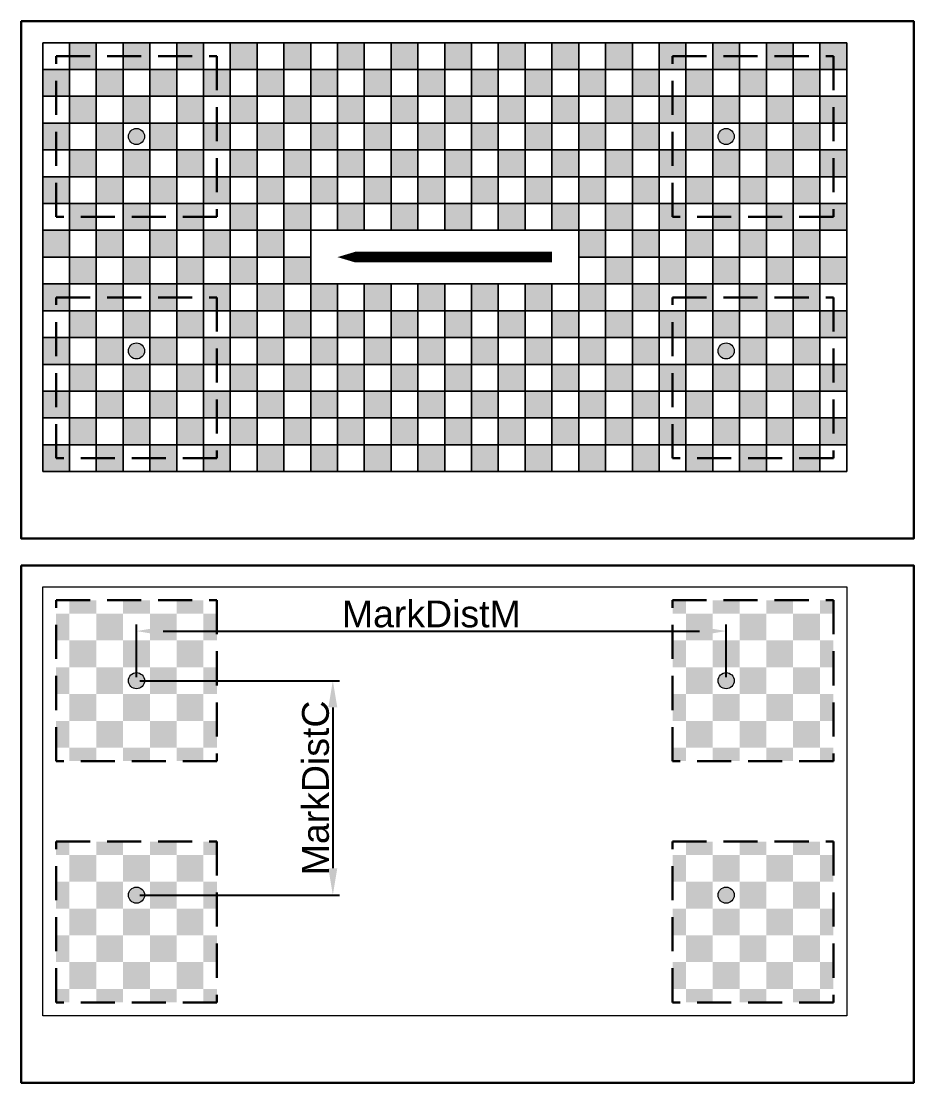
# Model space of a CAD drawing. Header units: millimetres. Extents: x 167 to 442, y -298 to 408.
# Drawn here: x 275.2 to 441.7, y 6.6 to 204.6 of the extents above; entities that cross this region are included whole.
import ezdxf

# ---------------------------------------------------------------- set-up
doc = ezdxf.new("R2010")
doc.units = ezdxf.units.MM
doc.linetypes.add('DASHED2', pattern=[9.525, 6.35, -3.175])
doc.layers.get('0').update_dxf_attribs({"lineweight": 30})
for name, color, linetype, lineweight in [('BLU Camera', 5, 'DASHED2', 30), ('Calib', 7, 'Continuous', 0), ('LCD Camera', 1, 'DASHED2', 30)]:
    doc.layers.add(name, color=color, linetype=linetype, lineweight=lineweight)
doc.styles.get("Standard").update_dxf_attribs({"font": 'arial.ttf'})
doc.dimstyles.new('副本 ISO-25', dxfattribs={"dimtxt": 5, "dimasz": 5, "dimexe": 1.25, "dimexo": 0.625, "dimtad": 1, "dimtxsty": 'Standard', "dimcen": 5, "dimadec": 0, "dimazin": 0, "dimtfac": 1, "dimtmove": 0, "dimatfit": 3, "dimfxl": 1, "dimarcsym": 0})

# ---------------------------------------------------------------- blocks, each defined once
blk = doc.blocks.new('Camera')
for points in [[(15, 15, 0, 0, 0), (20, 15, 3, 0, 0), (25, 15, 0, 0, 0)], [(-15, -15, 0, 0, 0), (-15, -20, 3, 0, 0), (-15, -25, 0, 0, 0)]]:
    blk.add_lwpolyline(points, format="xyseb")
blk.add_lwpolyline([(-15, 15), (15, 15), (15, -15), (-15, -15)], close=True)
blk = doc.blocks.new('*U49')
blk.add_lwpolyline([(-2.5, -2.5), (2.5, -2.5), (2.5, 2.5), (-2.5, 2.5)], close=True)
blk = doc.blocks.new('*U50')
at = {"layer": 'Calib', "color": 0, "linetype": 'ByBlock', "lineweight": -2, "transparency": 16777216}
for p in [(0, 30), (5, 30), (10, 30), (15, 30), (20, 30), (25, 30), (30, 30), (35, 30), (40, 30), (45, 30), (50, 30), (55, 30), (60, 30), (65, 30), (70, 30), (75, 30), (80, 30), (85, 30), (90, 30), (95, 30), (100, 30), (105, 30), (110, 30), (115, 30), (120, 30), (125, 30), (130, 30), (135, 30), (140, 30), (145, 30), (0, 25), (5, 25), (10, 25), (15, 25), (20, 25), (25, 25), (30, 25), (35, 25), (40, 25), (45, 25), (50, 25), (55, 25), (60, 25), (65, 25), (70, 25), (75, 25), (80, 25), (85, 25), (90, 25), (95, 25), (100, 25), (105, 25), (110, 25), (115, 25), (120, 25), (125, 25), (130, 25), (135, 25), (140, 25), (145, 25), (0, 20), (5, 20), (10, 20), (15, 20), (20, 20), (25, 20), (30, 20), (35, 20), (40, 20), (45, 20), (50, 20), (55, 20), (60, 20), (65, 20), (70, 20), (75, 20), (80, 20), (85, 20), (90, 20), (95, 20), (100, 20), (105, 20), (110, 20), (115, 20), (120, 20), (125, 20), (130, 20), (135, 20), (140, 20), (145, 20), (0, 15), (5, 15), (10, 15), (15, 15), (20, 15), (25, 15), (30, 15), (35, 15), (40, 15), (45, 15), (50, 15), (55, 15), (60, 15), (65, 15), (70, 15), (75, 15), (80, 15), (85, 15), (90, 15), (95, 15), (100, 15), (105, 15), (110, 15), (115, 15), (120, 15), (125, 15), (130, 15), (135, 15), (140, 15), (145, 15), (0, 10), (5, 10), (10, 10), (15, 10), (20, 10), (25, 10), (30, 10), (35, 10), (40, 10), (45, 10), (50, 10), (55, 10), (60, 10), (65, 10), (70, 10), (75, 10), (80, 10), (85, 10), (90, 10), (95, 10), (100, 10), (105, 10), (110, 10), (115, 10), (120, 10), (125, 10), (130, 10), (135, 10), (140, 10), (145, 10), (0, 5), (5, 5), (10, 5), (15, 5), (20, 5), (25, 5), (30, 5), (35, 5), (40, 5), (45, 5), (50, 5), (55, 5), (60, 5), (65, 5), (70, 5), (75, 5), (80, 5), (85, 5), (90, 5), (95, 5), (100, 5), (105, 5), (110, 5), (115, 5), (120, 5), (125, 5), (130, 5), (135, 5), (140, 5), (145, 5), (0, 0), (5, 0), (10, 0), (15, 0), (20, 0), (25, 0), (30, 0), (35, 0), (40, 0), (45, 0), (50, 0), (55, 0), (60, 0), (65, 0), (70, 0), (75, 0), (80, 0), (85, 0), (90, 0), (95, 0), (100, 0), (105, 0), (110, 0), (115, 0), (120, 0), (125, 0), (130, 0), (135, 0), (140, 0), (145, 0)]:
    blk.add_blockref('*U49', p, dxfattribs=at)
blk = doc.blocks.new('*U45')
h = blk.add_hatch(color=256)
h.dxf.hatch_style = 1
h.paths.add_polyline_path([(2.5, 2.5), (-2.5, 2.5), (-2.5, -2.5), (2.5, -2.5)])
blk = doc.blocks.new('*U46')
at = {"layer": 'Calib', "color": 0, "linetype": 'ByBlock', "lineweight": -2, "transparency": 16777216}
for p in [(0, 20), (10, 20), (20, 20), (30, 20), (40, 20), (50, 20), (60, 20), (70, 20), (80, 20), (90, 20), (100, 20), (110, 20), (120, 20), (130, 20), (140, 20), (0, 10), (10, 10), (20, 10), (30, 10), (40, 10), (50, 10), (60, 10), (70, 10), (80, 10), (90, 10), (100, 10), (110, 10), (120, 10), (130, 10), (140, 10), (0, 0), (10, 0), (20, 0), (30, 0), (40, 0), (50, 0), (60, 0), (70, 0), (80, 0), (90, 0), (100, 0), (110, 0), (120, 0), (130, 0), (140, 0)]:
    blk.add_blockref('*U45', p, dxfattribs=at)
blk = doc.blocks.new('*U47')
h = blk.add_hatch(color=256)
h.dxf.hatch_style = 1
h.paths.add_polyline_path([(2.5, 2.5), (-2.5, 2.5), (-2.5, -2.5), (2.5, -2.5)])
blk = doc.blocks.new('*U48')
at = {"layer": 'Calib', "color": 0, "linetype": 'ByBlock', "lineweight": -2, "transparency": 16777216}
for p in [(0, 30), (10, 30), (20, 30), (30, 30), (40, 30), (50, 30), (60, 30), (70, 30), (80, 30), (90, 30), (100, 30), (110, 30), (120, 30), (130, 30), (140, 30), (0, 20), (10, 20), (20, 20), (30, 20), (40, 20), (50, 20), (60, 20), (70, 20), (80, 20), (90, 20), (100, 20), (110, 20), (120, 20), (130, 20), (140, 20), (0, 10), (10, 10), (20, 10), (30, 10), (40, 10), (50, 10), (60, 10), (70, 10), (80, 10), (90, 10), (100, 10), (110, 10), (120, 10), (130, 10), (140, 10), (0, 0), (10, 0), (20, 0), (30, 0), (40, 0), (50, 0), (60, 0), (70, 0), (80, 0), (90, 0), (100, 0), (110, 0), (120, 0), (130, 0), (140, 0)]:
    blk.add_blockref('*U47', p, dxfattribs=at)
blk = doc.blocks.new('*U38')
at = {"layer": 'Calib'}
blk.add_circle((0, 0), 1.5, dxfattribs=at)
blk = doc.blocks.new('*U39')
at = {"layer": 'Calib', "color": 0, "linetype": 'ByBlock', "lineweight": -2, "transparency": 16777216}
for p in [(0, 0), (110, 0), (0, -40), (110, -40)]:
    blk.add_blockref('*U38', p, dxfattribs=at)
blk = doc.blocks.new('*U40')
at = {"layer": 'Calib'}
h = blk.add_hatch(color=256, dxfattribs=at)
h.dxf.hatch_style = 1
h.paths.add_polyline_path([(1.5, 0, 1), (-1.5, 0, 1)])
blk = doc.blocks.new('*U41')
at = {"layer": 'Calib', "color": 0, "linetype": 'ByBlock', "lineweight": -2, "transparency": 16777216}
for p in [(0, 0), (110, 0), (0, -40), (110, -40)]:
    blk.add_blockref('*U40', p, dxfattribs=at)
blk = doc.blocks.new('*U55')
blk.add_lwpolyline([(-2.5, -2.5), (2.5, -2.5), (2.5, 2.5), (-2.5, 2.5)], close=True)
blk = doc.blocks.new('*U56')
at = {"layer": 'Calib', "color": 0, "linetype": 'ByBlock', "lineweight": -2, "transparency": 16777216}
for p in [(0, 30), (5, 30), (10, 30), (15, 30), (20, 30), (25, 30), (30, 30), (35, 30), (40, 30), (45, 30), (50, 30), (55, 30), (60, 30), (65, 30), (70, 30), (75, 30), (80, 30), (85, 30), (90, 30), (95, 30), (100, 30), (105, 30), (110, 30), (115, 30), (120, 30), (125, 30), (130, 30), (135, 30), (140, 30), (145, 30), (0, 25), (5, 25), (10, 25), (15, 25), (20, 25), (25, 25), (30, 25), (35, 25), (40, 25), (45, 25), (50, 25), (55, 25), (60, 25), (65, 25), (70, 25), (75, 25), (80, 25), (85, 25), (90, 25), (95, 25), (100, 25), (105, 25), (110, 25), (115, 25), (120, 25), (125, 25), (130, 25), (135, 25), (140, 25), (145, 25), (0, 20), (5, 20), (10, 20), (15, 20), (20, 20), (25, 20), (30, 20), (35, 20), (40, 20), (45, 20), (50, 20), (55, 20), (60, 20), (65, 20), (70, 20), (75, 20), (80, 20), (85, 20), (90, 20), (95, 20), (100, 20), (105, 20), (110, 20), (115, 20), (120, 20), (125, 20), (130, 20), (135, 20), (140, 20), (145, 20), (0, 15), (5, 15), (10, 15), (15, 15), (20, 15), (25, 15), (30, 15), (35, 15), (40, 15), (45, 15), (50, 15), (55, 15), (60, 15), (65, 15), (70, 15), (75, 15), (80, 15), (85, 15), (90, 15), (95, 15), (100, 15), (105, 15), (110, 15), (115, 15), (120, 15), (125, 15), (130, 15), (135, 15), (140, 15), (145, 15), (0, 10), (5, 10), (10, 10), (15, 10), (20, 10), (25, 10), (30, 10), (35, 10), (40, 10), (45, 10), (50, 10), (55, 10), (60, 10), (65, 10), (70, 10), (75, 10), (80, 10), (85, 10), (90, 10), (95, 10), (100, 10), (105, 10), (110, 10), (115, 10), (120, 10), (125, 10), (130, 10), (135, 10), (140, 10), (145, 10), (0, 5), (5, 5), (10, 5), (15, 5), (20, 5), (25, 5), (30, 5), (35, 5), (40, 5), (45, 5), (50, 5), (55, 5), (60, 5), (65, 5), (70, 5), (75, 5), (80, 5), (85, 5), (90, 5), (95, 5), (100, 5), (105, 5), (110, 5), (115, 5), (120, 5), (125, 5), (130, 5), (135, 5), (140, 5), (145, 5), (0, 0), (5, 0), (10, 0), (15, 0), (20, 0), (25, 0), (30, 0), (35, 0), (40, 0), (45, 0), (50, 0), (55, 0), (60, 0), (65, 0), (70, 0), (75, 0), (80, 0), (85, 0), (90, 0), (95, 0), (100, 0), (105, 0), (110, 0), (115, 0), (120, 0), (125, 0), (130, 0), (135, 0), (140, 0), (145, 0)]:
    blk.add_blockref('*U55', p, dxfattribs=at)
blk = doc.blocks.new('*U51')
h = blk.add_hatch(color=256)
h.dxf.hatch_style = 1
h.paths.add_polyline_path([(2.5, 2.5), (-2.5, 2.5), (-2.5, -2.5), (2.5, -2.5)])
blk = doc.blocks.new('*U52')
at = {"layer": 'Calib', "color": 0, "linetype": 'ByBlock', "lineweight": -2, "transparency": 16777216}
for p in [(0, 20), (10, 20), (20, 20), (30, 20), (40, 20), (50, 20), (60, 20), (70, 20), (80, 20), (90, 20), (100, 20), (110, 20), (120, 20), (130, 20), (140, 20), (0, 10), (10, 10), (20, 10), (30, 10), (40, 10), (50, 10), (60, 10), (70, 10), (80, 10), (90, 10), (100, 10), (110, 10), (120, 10), (130, 10), (140, 10), (0, 0), (10, 0), (20, 0), (30, 0), (40, 0), (50, 0), (60, 0), (70, 0), (80, 0), (90, 0), (100, 0), (110, 0), (120, 0), (130, 0), (140, 0)]:
    blk.add_blockref('*U51', p, dxfattribs=at)
blk = doc.blocks.new('*U53')
h = blk.add_hatch(color=256)
h.dxf.hatch_style = 1
h.paths.add_polyline_path([(2.5, 2.5), (-2.5, 2.5), (-2.5, -2.5), (2.5, -2.5)])
blk = doc.blocks.new('*U54')
at = {"layer": 'Calib', "color": 0, "linetype": 'ByBlock', "lineweight": -2, "transparency": 16777216}
for p in [(0, 30), (10, 30), (20, 30), (30, 30), (40, 30), (50, 30), (60, 30), (70, 30), (80, 30), (90, 30), (100, 30), (110, 30), (120, 30), (130, 30), (140, 30), (0, 20), (10, 20), (20, 20), (30, 20), (40, 20), (50, 20), (60, 20), (70, 20), (80, 20), (90, 20), (100, 20), (110, 20), (120, 20), (130, 20), (140, 20), (0, 10), (10, 10), (20, 10), (30, 10), (40, 10), (50, 10), (60, 10), (70, 10), (80, 10), (90, 10), (100, 10), (110, 10), (120, 10), (130, 10), (140, 10), (0, 0), (10, 0), (20, 0), (30, 0), (40, 0), (50, 0), (60, 0), (70, 0), (80, 0), (90, 0), (100, 0), (110, 0), (120, 0), (130, 0), (140, 0)]:
    blk.add_blockref('*U53', p, dxfattribs=at)
blk = doc.blocks.new('*U63')
blk.add_lwpolyline([(-2.5, -2.5), (2.5, -2.5), (2.5, 2.5), (-2.5, 2.5)], close=True)
blk = doc.blocks.new('*U64')
at = {"layer": 'Calib', "color": 0, "linetype": 'ByBlock', "lineweight": -2, "transparency": 16777216}
for p in [(0, 5), (5, 5), (10, 5), (15, 5), (20, 5), (25, 5), (30, 5), (35, 5), (40, 5), (45, 5), (0, 0), (5, 0), (10, 0), (15, 0), (20, 0), (25, 0), (30, 0), (35, 0), (40, 0), (45, 0)]:
    blk.add_blockref('*U63', p, dxfattribs=at)
blk = doc.blocks.new('*U65')
h = blk.add_hatch(color=256)
h.dxf.hatch_style = 1
h.paths.add_polyline_path([(2.5, 2.5), (-2.5, 2.5), (-2.5, -2.5), (2.5, -2.5)])
blk = doc.blocks.new('*U66')
at = {"layer": 'Calib', "color": 0, "linetype": 'ByBlock', "lineweight": -2, "transparency": 16777216}
for p in [(0, 0), (10, 0), (20, 0), (30, 0), (40, 0)]:
    blk.add_blockref('*U65', p, dxfattribs=at)
blk = doc.blocks.new('*U67')
h = blk.add_hatch(color=256)
h.dxf.hatch_style = 1
h.paths.add_polyline_path([(2.5, 2.5), (-2.5, 2.5), (-2.5, -2.5), (2.5, -2.5)])
blk = doc.blocks.new('*U68')
at = {"layer": 'Calib', "color": 0, "linetype": 'ByBlock', "lineweight": -2, "transparency": 16777216}
for p in [(0, 0), (10, 0), (20, 0), (30, 0), (40, 0)]:
    blk.add_blockref('*U67', p, dxfattribs=at)
blk = doc.blocks.new('*U75')
blk.add_lwpolyline([(-2.5, -2.5), (2.5, -2.5), (2.5, 2.5), (-2.5, 2.5)], close=True)
blk = doc.blocks.new('*U76')
at = {"layer": 'Calib', "color": 0, "linetype": 'ByBlock', "lineweight": -2, "transparency": 16777216}
for p in [(0, 5), (5, 5), (10, 5), (15, 5), (20, 5), (25, 5), (30, 5), (35, 5), (40, 5), (45, 5), (0, 0), (5, 0), (10, 0), (15, 0), (20, 0), (25, 0), (30, 0), (35, 0), (40, 0), (45, 0)]:
    blk.add_blockref('*U75', p, dxfattribs=at)
blk = doc.blocks.new('*U77')
h = blk.add_hatch(color=256)
h.dxf.hatch_style = 1
h.paths.add_polyline_path([(2.5, 2.5), (-2.5, 2.5), (-2.5, -2.5), (2.5, -2.5)])
blk = doc.blocks.new('*U78')
at = {"layer": 'Calib', "color": 0, "linetype": 'ByBlock', "lineweight": -2, "transparency": 16777216}
for p in [(0, 0), (10, 0), (20, 0), (30, 0), (40, 0)]:
    blk.add_blockref('*U77', p, dxfattribs=at)
blk = doc.blocks.new('*U79')
h = blk.add_hatch(color=256)
h.dxf.hatch_style = 1
h.paths.add_polyline_path([(2.5, 2.5), (-2.5, 2.5), (-2.5, -2.5), (2.5, -2.5)])
blk = doc.blocks.new('*U80')
at = {"layer": 'Calib', "color": 0, "linetype": 'ByBlock', "lineweight": -2, "transparency": 16777216}
for p in [(0, 0), (10, 0), (20, 0), (30, 0), (40, 0)]:
    blk.add_blockref('*U79', p, dxfattribs=at)
blk = doc.blocks.new('*U137')
h = blk.add_hatch(color=256)
h.dxf.hatch_style = 1
h.paths.add_polyline_path([(2.5, 2.5), (-2.5, 2.5), (-2.5, -2.5), (2.5, -2.5)])
blk = doc.blocks.new('*U138')
at = {"layer": 'Calib', "color": 0, "linetype": 'ByBlock', "lineweight": -2, "transparency": 16777216}
for p in [(0, 20), (10, 20), (20, 20), (0, 10), (10, 10), (20, 10), (0, 0), (10, 0), (20, 0)]:
    blk.add_blockref('*U137', p, dxfattribs=at)
blk = doc.blocks.new('*U139')
h = blk.add_hatch(color=256)
h.dxf.hatch_style = 1
h.paths.add_polyline_path([(2.5, 2.5), (-2.5, 2.5), (-2.5, -2.5), (2.5, -2.5)])
blk = doc.blocks.new('*U140')
at = {"layer": 'Calib', "color": 0, "linetype": 'ByBlock', "lineweight": -2, "transparency": 16777216}
for p in [(0, 10), (10, 10), (0, 0), (10, 0)]:
    blk.add_blockref('*U139', p, dxfattribs=at)
blk = doc.blocks.new('*U151')
at = {"layer": 'Calib'}
blk.add_circle((0, 0), 1.5, dxfattribs=at)
blk = doc.blocks.new('*U152')
at = {"layer": 'Calib', "color": 0, "linetype": 'ByBlock', "lineweight": -2, "transparency": 16777216}
for p in [(0, 0), (110, 0), (0, -40), (110, -40)]:
    blk.add_blockref('*U151', p, dxfattribs=at)
blk = doc.blocks.new('*U153')
at = {"layer": 'Calib'}
h = blk.add_hatch(color=256, dxfattribs=at)
h.dxf.hatch_style = 1
h.paths.add_polyline_path([(1.5, 0, 1), (-1.5, 0, 1)])
blk = doc.blocks.new('*U154')
at = {"layer": 'Calib', "color": 0, "linetype": 'ByBlock', "lineweight": -2, "transparency": 16777216}
for p in [(0, 0), (110, 0), (0, -40), (110, -40)]:
    blk.add_blockref('*U153', p, dxfattribs=at)
blk = doc.blocks.new('*U155')
h = blk.add_hatch(color=256)
h.dxf.hatch_style = 1
h.paths.add_polyline_path([(2.5, 2.5), (-2.5, 2.5), (-2.5, -2.5), (2.5, -2.5)])
blk = doc.blocks.new('*U156')
at = {"layer": 'Calib', "color": 0, "linetype": 'ByBlock', "lineweight": -2, "transparency": 16777216}
for p in [(0, 20), (10, 20), (20, 20), (0, 10), (10, 10), (20, 10), (0, 0), (10, 0), (20, 0)]:
    blk.add_blockref('*U155', p, dxfattribs=at)
blk = doc.blocks.new('*U157')
h = blk.add_hatch(color=256)
h.dxf.hatch_style = 1
h.paths.add_polyline_path([(2.5, 2.5), (-2.5, 2.5), (-2.5, -2.5), (2.5, -2.5)])
blk = doc.blocks.new('*U158')
at = {"layer": 'Calib', "color": 0, "linetype": 'ByBlock', "lineweight": -2, "transparency": 16777216}
for p in [(0, 10), (10, 10), (0, 0), (10, 0)]:
    blk.add_blockref('*U157', p, dxfattribs=at)
blk = doc.blocks.new('*U159')
h = blk.add_hatch(color=256)
h.dxf.hatch_style = 1
h.paths.add_polyline_path([(2.5, 2.5), (-2.5, 2.5), (-2.5, -2.5), (2.5, -2.5)])
blk = doc.blocks.new('*U160')
at = {"layer": 'Calib', "color": 0, "linetype": 'ByBlock', "lineweight": -2, "transparency": 16777216}
for p in [(0, 20), (10, 20), (0, 10), (10, 10), (0, 0), (10, 0)]:
    blk.add_blockref('*U159', p, dxfattribs=at)
blk = doc.blocks.new('*U161')
h = blk.add_hatch(color=256)
h.dxf.hatch_style = 1
h.paths.add_polyline_path([(2.5, 2.5), (-2.5, 2.5), (-2.5, -2.5), (2.5, -2.5)])
blk = doc.blocks.new('*U162')
at = {"layer": 'Calib', "color": 0, "linetype": 'ByBlock', "lineweight": -2, "transparency": 16777216}
for p in [(0, 10), (10, 10), (20, 10), (0, 0), (10, 0), (20, 0)]:
    blk.add_blockref('*U161', p, dxfattribs=at)
blk = doc.blocks.new('*U165')
h = blk.add_hatch(color=256)
h.dxf.hatch_style = 1
h.paths.add_polyline_path([(2.5, 2.5), (-2.5, 2.5), (-2.5, -2.5), (2.5, -2.5)])
blk = doc.blocks.new('*U166')
at = {"layer": 'Calib', "color": 0, "linetype": 'ByBlock', "lineweight": -2, "transparency": 16777216}
for p in [(0, 20), (10, 20), (0, 10), (10, 10), (0, 0), (10, 0)]:
    blk.add_blockref('*U165', p, dxfattribs=at)
blk = doc.blocks.new('*U167')
h = blk.add_hatch(color=256)
h.dxf.hatch_style = 1
h.paths.add_polyline_path([(2.5, 2.5), (-2.5, 2.5), (-2.5, -2.5), (2.5, -2.5)])
blk = doc.blocks.new('*U168')
at = {"layer": 'Calib', "color": 0, "linetype": 'ByBlock', "lineweight": -2, "transparency": 16777216}
for p in [(0, 10), (10, 10), (20, 10), (0, 0), (10, 0), (20, 0)]:
    blk.add_blockref('*U167', p, dxfattribs=at)
blk = doc.blocks.new('*D194')
at = {"layer": 'Calib', "color": 0, "lineweight": -2, "transparency": 16777216}
for p, q in [((297.31, 81.6), (334.56, 81.6)), ((333.31, 76.6), (333.31, 46.6)), ((297.31, 41.6), (334.56, 41.6))]:
    blk.add_line(p, q, dxfattribs=at)
at = {"layer": 'Calib', "color": 0, "transparency": 16777216}
for points in [[(332.48, 76.6), (334.14, 76.6), (333.31, 81.6)], [(332.48, 46.6), (334.14, 46.6), (333.31, 41.6)]]:
    blk.add_solid(points, dxfattribs=at)
at = {"layer": 'Defpoints', "color": 0, "transparency": 16777216}
for p in [(296.68, 81.6), (296.68, 41.6), (333.31, 41.6)]:
    blk.add_point(p, dxfattribs=at)
at = {"layer": 'Calib', "color": 0, "transparency": 16777216, "insert": (330.1, 61.6), "char_height": 5, "attachment_point": 5, "rotation": 90}
blk.add_mtext('MarkDistC', dxfattribs=at)
blk = doc.blocks.new('*D195')
at = {"layer": 'Calib', "color": 0, "lineweight": -2, "transparency": 16777216}
for p, q in [((296.68, 82.23), (296.68, 92.1)), ((406.68, 82.23), (406.68, 92.1)), ((301.68, 90.85), (401.68, 90.85))]:
    blk.add_line(p, q, dxfattribs=at)
at = {"layer": 'Calib', "color": 0, "transparency": 16777216}
for points in [[(301.68, 91.69), (301.68, 90.02), (296.68, 90.85)], [(401.68, 91.69), (401.68, 90.02), (406.68, 90.85)]]:
    blk.add_solid(points, dxfattribs=at)
at = {"layer": 'Defpoints', "color": 0, "transparency": 16777216}
for p in [(406.68, 90.85), (296.68, 81.6), (406.68, 81.6)]:
    blk.add_point(p, dxfattribs=at)
at = {"layer": 'Calib', "color": 0, "transparency": 16777216, "insert": (351.68, 94.02), "char_height": 5, "attachment_point": 5}
blk.add_mtext('MarkDistM', dxfattribs=at)

msp = doc.modelspace()

# ---------------------------------------------------------------- hatches: boundary and pattern name
at = {"layer": 'Calib'}
h = msp.add_hatch(color=256, dxfattribs=at)
h.dxf.hatch_style = 1
h.paths.add_polyline_path([(289.182, 96.602), (284.182, 96.602), (284.182, 94.102), (289.182, 94.102)])
h.paths.add_polyline_path([(299.182, 96.602), (294.182, 96.602), (294.182, 94.102), (299.182, 94.102)])
h.paths.add_polyline_path([(309.182, 96.602), (304.182, 96.602), (304.182, 94.102), (309.182, 94.102)])
h.paths.add_polyline_path([(311.682, 94.102), (309.182, 94.102), (309.182, 89.102), (311.682, 89.102)])
h.paths.add_polyline_path([(311.682, 84.102), (309.182, 84.102), (309.182, 79.102), (311.682, 79.102)])
h.paths.add_polyline_path([(311.682, 74.102), (309.182, 74.102), (309.182, 69.102), (311.682, 69.102)])
h.paths.add_polyline_path([(309.182, 69.102), (304.182, 69.102), (304.182, 66.602), (309.182, 66.602)])
h.paths.add_polyline_path([(299.182, 69.102), (294.182, 69.102), (294.182, 66.602), (299.182, 66.602)])
h.paths.add_polyline_path([(289.182, 69.102), (284.182, 69.102), (284.182, 66.602), (289.182, 66.602)])
h.paths.add_polyline_path([(284.182, 74.102), (281.682, 74.102), (281.682, 69.102), (284.182, 69.102)])
h.paths.add_polyline_path([(284.182, 84.102), (281.682, 84.102), (281.682, 79.102), (284.182, 79.102)])
h.paths.add_polyline_path([(284.182, 94.102), (281.682, 94.102), (281.682, 89.102), (284.182, 89.102)])
h = msp.add_hatch(color=256, dxfattribs=at)
h.dxf.hatch_style = 1
h.paths.add_polyline_path([(399.182, 69.102), (396.682, 69.102), (396.682, 66.602), (399.182, 66.602)])
h.paths.add_polyline_path([(426.682, 96.602), (424.182, 96.602), (424.182, 94.102), (426.682, 94.102)])
h.paths.add_polyline_path([(399.182, 96.602), (396.682, 96.602), (396.682, 94.102), (399.182, 94.102)])
h.paths.add_polyline_path([(426.682, 69.102), (424.182, 69.102), (424.182, 66.602), (426.682, 66.602)])
h.paths.add_polyline_path([(426.682, 79.102), (424.182, 79.102), (424.182, 74.102), (426.682, 74.102)])
h.paths.add_polyline_path([(426.682, 89.102), (424.182, 89.102), (424.182, 84.102), (426.682, 84.102)])
h.paths.add_polyline_path([(419.182, 96.602), (414.182, 96.602), (414.182, 94.102), (419.182, 94.102)])
h.paths.add_polyline_path([(409.182, 96.602), (404.182, 96.602), (404.182, 94.102), (409.182, 94.102)])
h.paths.add_polyline_path([(399.182, 89.102), (396.682, 89.102), (396.682, 84.102), (399.182, 84.102)])
h.paths.add_polyline_path([(399.182, 79.102), (396.682, 79.102), (396.682, 74.102), (399.182, 74.102)])
h.paths.add_polyline_path([(409.182, 69.102), (404.182, 69.102), (404.182, 66.602), (409.182, 66.602)])
h.paths.add_polyline_path([(419.182, 69.102), (414.182, 69.102), (414.182, 66.602), (419.182, 66.602)])
h = msp.add_hatch(color=256, dxfattribs=at)
h.dxf.hatch_style = 1
h.paths.add_polyline_path([(284.182, 24.102), (281.682, 24.102), (281.682, 21.602), (284.182, 21.602)])
h.paths.add_polyline_path([(311.682, 51.602), (309.182, 51.602), (309.182, 49.102), (311.682, 49.102)])
h.paths.add_polyline_path([(284.182, 51.602), (281.682, 51.602), (281.682, 49.102), (284.182, 49.102)])
h.paths.add_polyline_path([(311.682, 24.102), (309.182, 24.102), (309.182, 21.602), (311.682, 21.602)])
h.paths.add_polyline_path([(311.682, 34.102), (309.182, 34.102), (309.182, 29.102), (311.682, 29.102)])
h.paths.add_polyline_path([(311.682, 44.102), (309.182, 44.102), (309.182, 39.102), (311.682, 39.102)])
h.paths.add_polyline_path([(304.182, 51.602), (299.182, 51.602), (299.182, 49.102), (304.182, 49.102)])
h.paths.add_polyline_path([(294.182, 51.602), (289.182, 51.602), (289.182, 49.102), (294.182, 49.102)])
h.paths.add_polyline_path([(284.182, 44.102), (281.682, 44.102), (281.682, 39.102), (284.182, 39.102)])
h.paths.add_polyline_path([(284.182, 34.102), (281.682, 34.102), (281.682, 29.102), (284.182, 29.102)])
h.paths.add_polyline_path([(294.182, 24.102), (289.182, 24.102), (289.182, 21.602), (294.182, 21.602)])
h.paths.add_polyline_path([(304.182, 24.102), (299.182, 24.102), (299.182, 21.602), (304.182, 21.602)])
h = msp.add_hatch(color=256, dxfattribs=at)
h.dxf.hatch_style = 1
h.paths.add_polyline_path([(404.182, 51.602), (399.182, 51.602), (399.182, 49.102), (404.182, 49.102)])
h.paths.add_polyline_path([(414.182, 51.602), (409.182, 51.602), (409.182, 49.102), (414.182, 49.102)])
h.paths.add_polyline_path([(424.182, 51.602), (419.182, 51.602), (419.182, 49.102), (424.182, 49.102)])
h.paths.add_polyline_path([(426.682, 49.102), (424.182, 49.102), (424.182, 44.102), (426.682, 44.102)])
h.paths.add_polyline_path([(426.682, 39.102), (424.182, 39.102), (424.182, 34.102), (426.682, 34.102)])
h.paths.add_polyline_path([(426.682, 29.102), (424.182, 29.102), (424.182, 24.102), (426.682, 24.102)])
h.paths.add_polyline_path([(424.182, 24.102), (419.182, 24.102), (419.182, 21.602), (424.182, 21.602)])
h.paths.add_polyline_path([(414.182, 24.102), (409.182, 24.102), (409.182, 21.602), (414.182, 21.602)])
h.paths.add_polyline_path([(404.182, 24.102), (399.182, 24.102), (399.182, 21.602), (404.182, 21.602)])
h.paths.add_polyline_path([(399.182, 29.102), (396.682, 29.102), (396.682, 24.102), (399.182, 24.102)])
h.paths.add_polyline_path([(399.182, 39.102), (396.682, 39.102), (396.682, 34.102), (399.182, 34.102)])
h.paths.add_polyline_path([(399.182, 49.102), (396.682, 49.102), (396.682, 44.102), (399.182, 44.102)])

# ---------------------------------------------------------------- linework, layer by layer
for points in [[(275.182, 204.602), (441.682, 204.602), (441.682, 108.102), (275.182, 108.102)], [(275.182, 103.102), (441.682, 103.102), (441.682, 6.602), (275.182, 6.602)]]:
    msp.add_lwpolyline(points, close=True)
for points in [[(279.182, 200.602), (429.182, 200.602), (429.182, 120.602), (279.182, 120.602)], [(329.182, 155.602), (379.182, 155.602), (379.182, 165.602), (329.182, 165.602)], [(279.182, 99.102), (429.182, 99.102), (429.182, 19.102), (279.182, 19.102)]]:
    msp.add_lwpolyline(points, close=True, dxfattribs=at)
msp.add_lwpolyline([(374.182, 160.602, 2, 2, 0), (344.182, 160.602, 6, 0, 0), (334.182, 160.602, 0, 0, 0)], format="xyseb", dxfattribs=at)

# ---------------------------------------------------------------- block references
at = {"layer": 'BLU Camera'}
for p in [(296.682, 138.102), (411.682, 138.102), (296.682, 36.602), (411.682, 36.602)]:
    msp.add_blockref('Camera', p, dxfattribs=at)
at = {"layer": 'Calib'}
for name, p in [('*U56', (281.682, 168.102)), ('*U54', (286.682, 168.102)), ('*U52', (281.682, 173.102)), ('*U39', (296.682, 183.102)), ('*U41', (296.682, 183.102)), ('*U64', (281.682, 158.102)), ('*U66', (281.682, 163.102)), ('*U76', (381.682, 158.102)), ('*U78', (381.682, 163.102)), ('*U68', (286.682, 158.102)), ('*U80', (386.682, 158.102)), ('*U50', (281.682, 123.102)), ('*U48', (281.682, 123.102)), ('*U46', (286.682, 128.102)), ('*U166', (291.682, 71.602)), ('*U156', (401.682, 71.602)), ('*U168', (286.682, 76.602)), ('*U158', (406.682, 76.602)), ('*U152', (296.682, 81.602)), ('*U154', (296.682, 81.602)), ('*U138', (286.682, 26.602)), ('*U160', (406.682, 26.602)), ('*U140', (291.682, 31.602)), ('*U162', (401.682, 31.602))]:
    msp.add_blockref(name, p, dxfattribs=at)
at = {"layer": 'LCD Camera'}
for p in [(296.682, 183.102), (411.682, 183.102), (296.682, 81.602), (411.682, 81.602)]:
    msp.add_blockref('Camera', p, dxfattribs=at)

# ---------------------------------------------------------------- dimensions: what is measured, and where the dimension line sits
at = {"layer": 'Calib'}
dim = msp.add_linear_dim(base=(406.682, 90.853), p1=(296.682, 81.602), p2=(406.682, 81.602), text='MarkDistM', dimstyle='副本 ISO-25', dxfattribs=at)
dim.commit()
dim.dimension.update_dxf_attribs({"geometry": '*D195', "text_midpoint": (351.682, 94.019)})
dim = msp.add_linear_dim(base=(333.309, 41.602), p1=(296.682, 81.602), p2=(296.682, 41.602), angle=90, text='MarkDistC', dimstyle='副本 ISO-25', dxfattribs=at)
dim.commit()
dim.dimension.update_dxf_attribs({"geometry": '*D194', "text_midpoint": (333.309, 61.602), "dimtype": 160})

doc.saveas('drawing.dxf')
